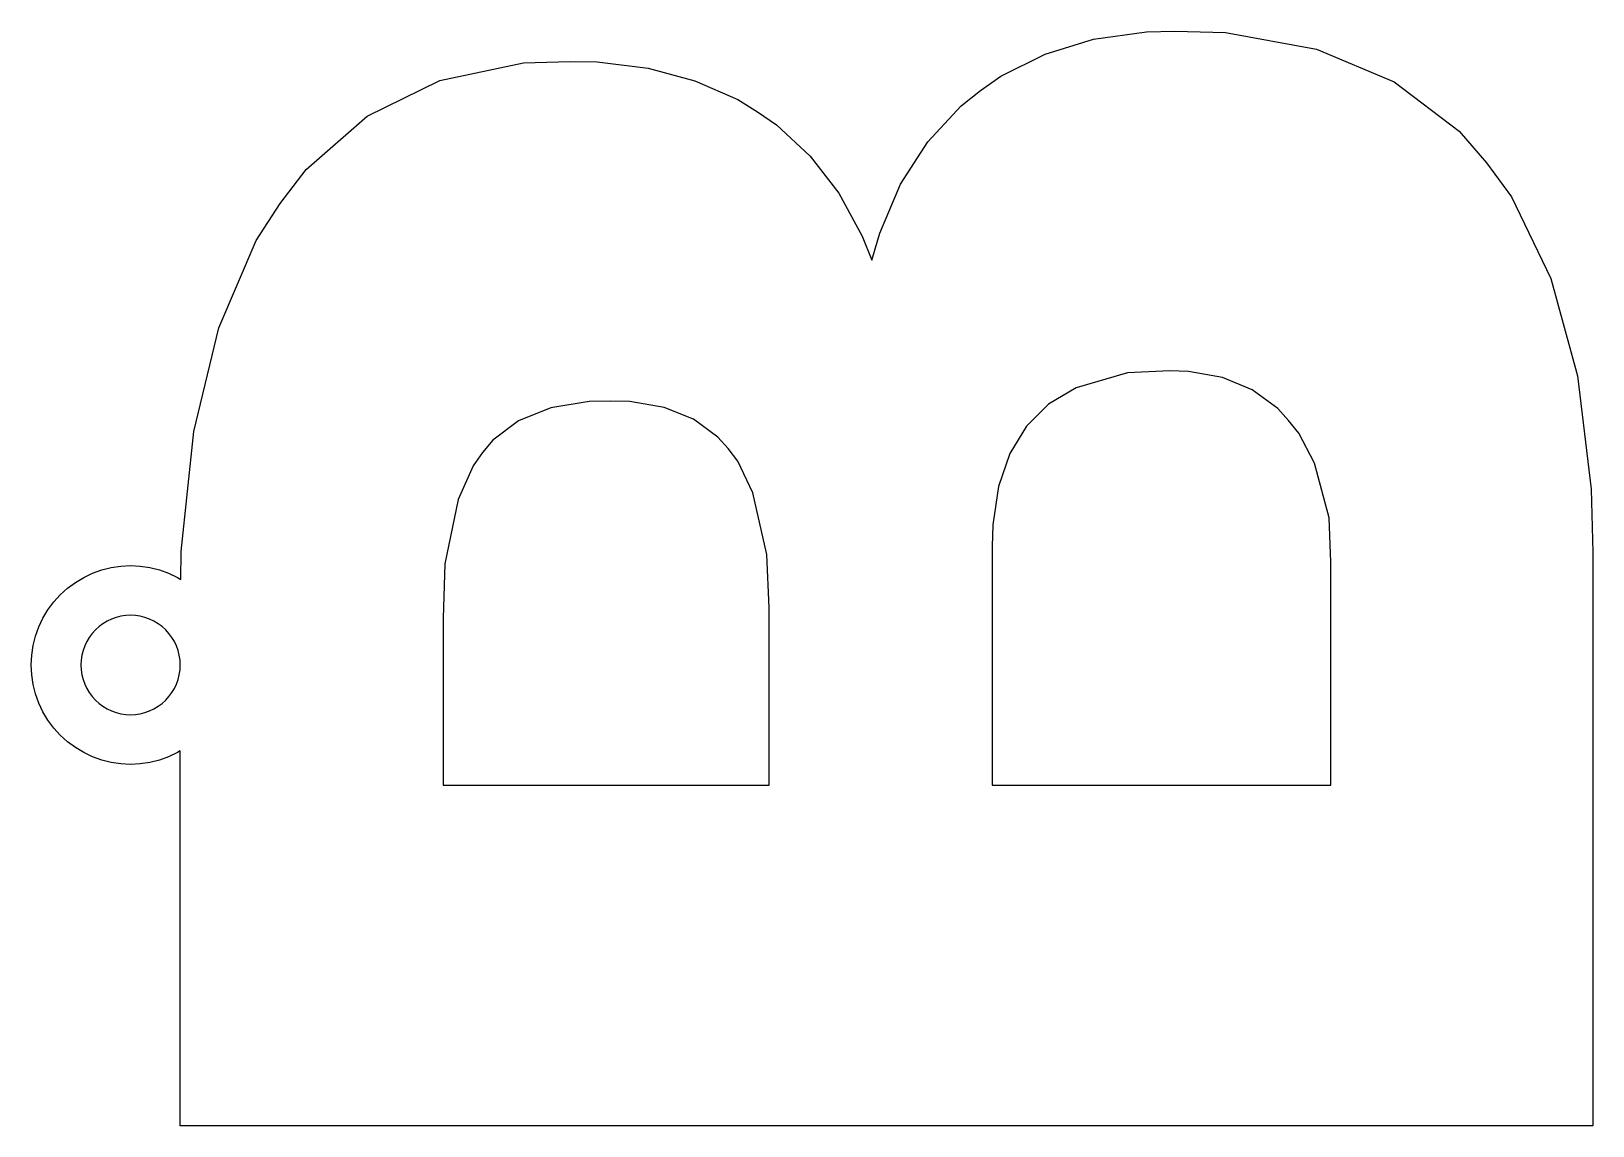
# Model space of a CAD drawing. Header units: millimetres. Extents: x -14.1 to 80.2, y 14.1 to 80.2.
import ezdxf

# ---------------------------------------------------------------- set-up
doc = ezdxf.new("R2010")
doc.units = ezdxf.units.MM

msp = doc.modelspace()

# ---------------------------------------------------------------- linework, layer by layer
at = {"color": 0}
for points in [[(-5.047, 48.785), (-4.293, 56.034), (-2.786, 62.297), (-0.525, 67.573), (0.92, 69.8), (2.488, 71.856), (6.189, 75.073), (10.569, 77.218), (15.628, 78.291), (18.44, 78.38), (20.077, 78.348), (23.148, 77.969), (25.976, 77.21), (28.56, 76.069), (29.75, 75.34), (30.898, 74.546), (32.935, 72.662), (34.661, 70.421), (36.079, 67.821), (36.66, 66.37), (37.134, 68.007), (38.395, 70.957), (40.036, 73.52), (42.058, 75.695), (43.23, 76.62), (44.452, 77.479), (47.118, 78.822), (50.049, 79.716), (53.243, 80.163), (54.95, 80.2), (58.02, 80.117), (63.507, 79.124), (68.213, 77.138), (72.14, 74.161), (73.78, 72.26), (75.291, 70.196), (77.668, 65.27), (79.273, 59.386), (80.106, 52.547), (80.2, 48.73), (80.2, 14.11), (-5.11, 14.11), (-5.11, 36.743), (-5.282, 36.64), (-5.814, 36.389), (-6.368, 36.19), (-6.939, 36.047), (-7.522, 35.961), (-8.11, 35.932), (-8.698, 35.961), (-9.281, 36.047), (-9.852, 36.19), (-10.406, 36.389), (-10.938, 36.64), (-11.443, 36.943), (-11.916, 37.294), (-12.353, 37.689), (-12.748, 38.126), (-13.099, 38.598), (-13.402, 39.103), (-13.653, 39.636), (-13.852, 40.19), (-13.995, 40.761), (-14.081, 41.344), (-14.11, 41.932), (-14.081, 42.52), (-13.995, 43.102), (-13.852, 43.674), (-13.653, 44.228), (-13.402, 44.76), (-13.099, 45.265), (-12.748, 45.738), (-12.353, 46.175), (-11.916, 46.57), (-11.443, 46.921), (-10.938, 47.223), (-10.406, 47.475), (-9.852, 47.674), (-9.281, 47.817), (-8.698, 47.903), (-8.11, 47.932), (-7.522, 47.903), (-6.939, 47.817), (-6.368, 47.674), (-5.814, 47.475), (-5.282, 47.223), (-5.073, 47.099), (-5.047, 48.785)], [(64.38, 34.67), (64.38, 48.15), (64.274, 50.825), (63.397, 54.112), (62.441, 55.927), (61.83, 56.7), (61.171, 57.418), (59.637, 58.541), (57.842, 59.287), (55.787, 59.659), (54.65, 59.69), (52.094, 59.58), (49.007, 58.669), (47.336, 57.676), (45.997, 56.351), (44.988, 54.695), (44.311, 52.707), (43.965, 50.388), (43.93, 49.09), (43.93, 34.67), (64.38, 34.67)], [(30.45, 45.39), (30.322, 48.603), (29.473, 52.327), (28.566, 54.243), (27.99, 55), (27.366, 55.69), (25.881, 56.767), (24.109, 57.483), (22.05, 57.84), (20.9, 57.87), (19.585, 57.838), (17.268, 57.451), (15.327, 56.677), (13.764, 55.514), (13.14, 54.77), (12.572, 53.954), (11.683, 51.925), (10.869, 48.049), (10.77, 44.75), (10.77, 34.67), (30.45, 34.67), (30.45, 45.39)], [(-8.695, 44.874), (-8.981, 44.803), (-9.258, 44.704), (-9.524, 44.578), (-9.777, 44.426), (-10.013, 44.251), (-10.231, 44.053), (-10.429, 43.835), (-10.604, 43.599), (-10.756, 43.346), (-10.882, 43.08), (-10.981, 42.803), (-11.052, 42.517), (-11.096, 42.226), (-11.11, 41.932), (-11.096, 41.638), (-11.052, 41.347), (-10.981, 41.061), (-10.882, 40.784), (-10.756, 40.518), (-10.604, 40.265), (-10.429, 40.029), (-10.231, 39.811), (-10.013, 39.613), (-9.777, 39.437), (-9.524, 39.286), (-9.258, 39.16), (-8.981, 39.061), (-8.695, 38.99), (-8.404, 38.946), (-8.11, 38.932), (-7.816, 38.946), (-7.525, 38.99), (-7.239, 39.061), (-6.962, 39.16), (-6.696, 39.286), (-6.443, 39.437), (-6.207, 39.613), (-5.989, 39.811), (-5.791, 40.029), (-5.616, 40.265), (-5.464, 40.518), (-5.338, 40.784), (-5.239, 41.061), (-5.168, 41.347), (-5.124, 41.638), (-5.11, 41.932), (-5.124, 42.226), (-5.168, 42.517), (-5.239, 42.803), (-5.338, 43.08), (-5.464, 43.346), (-5.616, 43.599), (-5.791, 43.835), (-5.989, 44.053), (-6.207, 44.251), (-6.443, 44.426), (-6.696, 44.578), (-6.962, 44.704), (-7.239, 44.803), (-7.525, 44.874), (-7.816, 44.917), (-8.11, 44.932), (-8.404, 44.917), (-8.695, 44.874)]]:
    msp.add_lwpolyline(points, dxfattribs=at)

doc.saveas('drawing.dxf')
